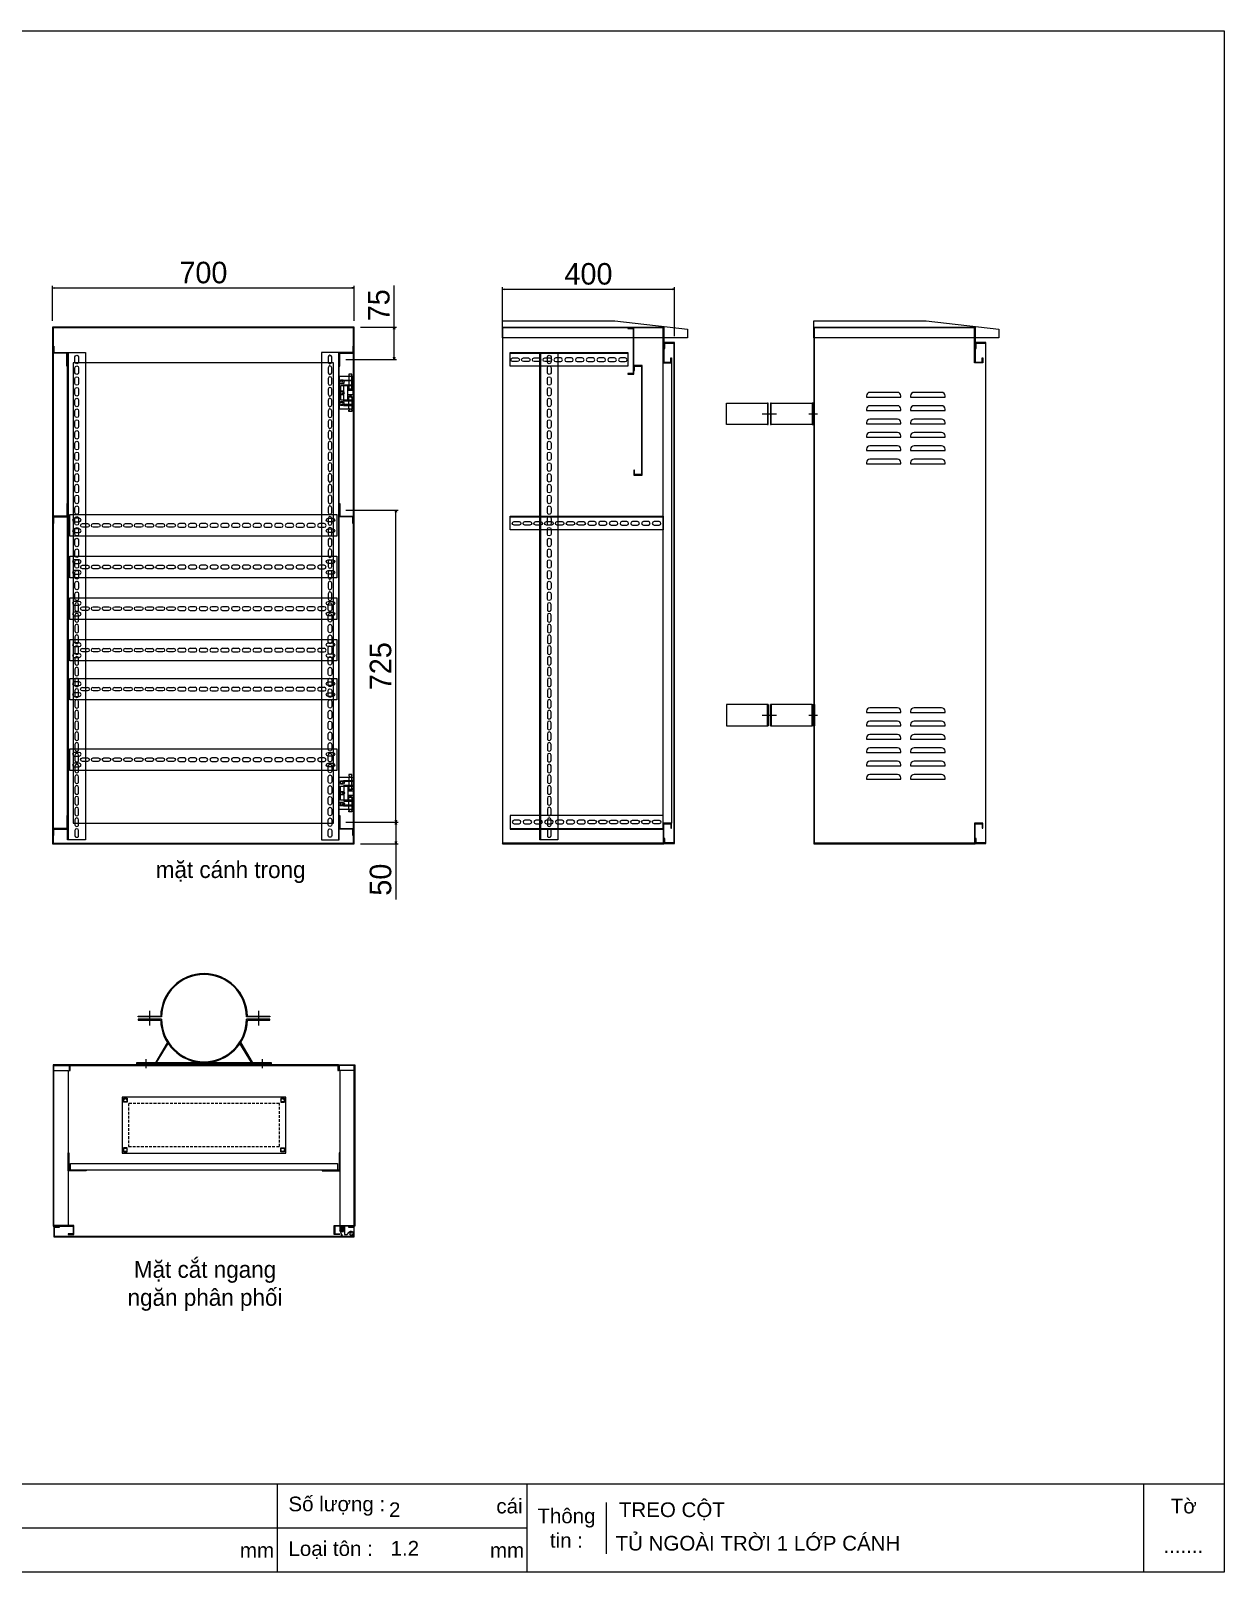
# Model space of a CAD drawing. Header units: millimetres. Extents: x 0 to 5063, y 0 to 3580.
# Drawn here: x 2292 to 5063, y 0 to 3580 of the extents above; entities that cross this region are included whole.
import ezdxf

# ---------------------------------------------------------------- set-up
doc = ezdxf.new("R2010")
doc.units = ezdxf.units.MM
doc.linetypes.add('HIDDEN', pattern=[9.525, 6.35, -3.175])
for name, color, linetype in [('CNC', 7, 'Continuous'), ('DIM', 253, 'Continuous'), ('FIRE PROTECTION', 1, 'Continuous')]:
    doc.layers.add(name, color=color, linetype=linetype)
doc.styles.add('Arial', font='arial.ttf')
doc.dimstyles.new('CNC', dxfattribs={"dimtxt": 50, "dimasz": 5, "dimexe": 5, "dimexo": 15, "dimgap": 10, "dimtad": 1, "dimdec": 0, "dimtxsty": 'Standard', "dimblk": 'OPEN30', "dimcen": 10, "dimclrd": 5, "dimclre": 5, "dimclrt": 3, "dimazin": 3, "dimtfac": 1, "dimtdec": 0, "dimtmove": 0, "dimatfit": 3, "dimldrblk": 'ARCHTICK', "dimlwd": 9, "dimlwe": 9})

# ---------------------------------------------------------------- blocks, each defined once
blk = doc.blocks.new('KHUNG CHUẨN')
at = {"color": 7}
for p, q in [((19889.2, -28535.2), (16919.2, -28535.2)), ((18599.2, -28535.2), (18599.2, -28655.2)), ((18939.2, -28535.2), (18939.2, -28655.2)), ((19779.2, -28535.2), (19779.2, -28655.2)), ((19047.6, -28560.2), (19047.6, -28630.2)), ((18939.2, -28595.2), (16919.2, -28595.2))]:
    blk.add_line(p, q, dxfattribs=at)
blk.add_lwpolyline([(16919.2, -26555.2), (19889.2, -26555.2), (19889.2, -28655.2), (16919.2, -28655.2)], close=True, dxfattribs=at)
at = {"color": 2, "char_height": 20, "style": 'Arial'}
for s, insert, width, attachment_point in [('  Số lượng :', (18599.2, -28565.2), 917.634, 4), ('cái', (18897.9, -28565.2), 63.517, 4), ('Tờ', (19834.2, -28565.2), 110, 5), ('Thông\\Ptin :', (18993.4, -28595.2), 108.311, 5), ('mm', (18548.6, -28625.2), 73.831, 4), ('  Loại tôn :', (18599.2, -28625.2), 917.634, 4), ('mm', (18889.2, -28625.2), 917.634, 4)]:
    blk.add_mtext(s, dxfattribs=dict(at, insert=insert, width=width, attachment_point=attachment_point))
at = {"color": 3, "style": 'Arial'}
for tag, p in [('#01', (17055.6, -28580.1)), ('#02', (17431.4, -28580.1)), ('#03', (18030.6, -28580.1)), ('#08', (18751.7, -28580.1)), ('#10', (19064.8, -28580.1)), ('#04', (17024.8, -28634.6)), ('#05', (17308.5, -28633)), ('#06', (17632.7, -28633.7)), ('#07', (18002, -28634.7)), ('#09', (18753.8, -28632.6)), ('#11', (19060.3, -28625.7)), ('#12', (19806.5, -28628.9))]:
    blk.add_attdef(tag, p, '', height=20, dxfattribs=at)
blk = doc.blocks.new('*D6')
at = {"color": 0, "linetype": 'ByBlock', "lineweight": -2}
for p, q in [((3387, 2979.6), (3392, 2981)), ((3392, 2978.3), (3387, 2979.6)), ((3387, 2979.6), (3392, 2979.6)), ((3782, 2981), (3787, 2979.6)), ((3787, 2979.6), (3782, 2978.3)), ((3787, 2979.6), (3782, 2979.6))]:
    blk.add_line(p, q, dxfattribs=at)
at = {"layer": 'Defpoints', "color": 0, "transparency": 16777216}
for p in [(3787, 2979.6), (3387, 2891.7), (3787, 2855.7)]:
    blk.add_point(p, dxfattribs=at)
at = {"layer": 'DIM', "color": 5, "lineweight": 9, "transparency": 16777216}
for p, q in [((3387, 2906.7), (3387, 2984.6)), ((3392, 2979.6), (3782, 2979.6)), ((3787, 2870.7), (3787, 2984.6))]:
    blk.add_line(p, q, dxfattribs=at)
at = {"layer": 'DIM', "color": 3, "transparency": 16777216, "insert": (3587, 3015.2), "char_height": 50, "attachment_point": 5}
blk.add_mtext('400', dxfattribs=at)
blk = doc.blocks.new('_ArchTick')
at = {"color": 0, "const_width": 0.15}
blk.add_lwpolyline([(-0.5, -0.5), (0.5, 0.5)], dxfattribs=at)
blk = doc.blocks.new('_Open30')
at = {"color": 0, "linetype": 'ByBlock', "lineweight": -2}
for p, q in [((-1, 0.27), (0, 0)), ((0, 0), (-1, -0.27)), ((0, 0), (-1, 0))]:
    blk.add_line(p, q, dxfattribs=at)
blk = doc.blocks.new('*D8')
at = {"color": 0, "linetype": 'ByBlock', "lineweight": -2}
for p, q in [((2342.8, 2982.7), (2347.8, 2984)), ((2347.8, 2981.4), (2342.8, 2982.7)), ((2342.8, 2982.7), (2347.8, 2982.7)), ((3037.8, 2984), (3042.8, 2982.7)), ((3042.8, 2982.7), (3037.8, 2981.4)), ((3042.8, 2982.7), (3037.8, 2982.7))]:
    blk.add_line(p, q, dxfattribs=at)
at = {"layer": 'Defpoints', "color": 0, "transparency": 16777216}
for p in [(3042.8, 2982.7), (2342.8, 2891.7), (3042.8, 2891.7)]:
    blk.add_point(p, dxfattribs=at)
at = {"layer": 'DIM', "color": 5, "lineweight": 9, "transparency": 16777216}
for p, q in [((2342.8, 2906.7), (2342.8, 2987.7)), ((2347.8, 2982.7), (3037.8, 2982.7)), ((3042.8, 2906.7), (3042.8, 2987.7))]:
    blk.add_line(p, q, dxfattribs=at)
at = {"layer": 'DIM', "color": 3, "transparency": 16777216, "insert": (2692.8, 3018.2), "char_height": 50, "attachment_point": 5}
blk.add_mtext('700', dxfattribs=at)
blk = doc.blocks.new('HL011-1-3')
at = {"color": 1}
for p, q in [((29.5, 81), (22.5, 81)), ((22.5, 81), (22.5, 78)), ((23.5, 78), (22.5, 78)), ((22.5, 75), (22.5, 49)), ((23.5, 75), (22.5, 75)), ((23.5, 75), (23.5, 78)), ((29.5, 78), (28.5, 78)), ((28.5, 75), (28.5, 78)), ((28.5, 75), (29.5, 75)), ((29.5, 78), (29.5, 81)), ((29.5, 49), (29.5, 75)), ((11, 56), (11, 19)), ((11, 56), (32, 56)), ((20, 54), (20, 21)), ((20, 47), (32, 47)), ((32, 42.5), (20, 42.5)), ((22.5, 49), (24, 44)), ((24, 44), (28, 44)), ((29.5, 49), (28, 44)), ((11, 19), (32, 19)), ((32, 32.5), (20, 32.5)), ((20, 28), (32, 28)), ((22.5, 26), (24, 31)), ((22.5, 0), (22.5, 26)), ((23.5, 0), (22.5, 0)), ((23.5, 0), (23.5, -3)), ((24, 31), (28, 31)), ((29.5, 26), (28, 31)), ((28.5, 0), (28.5, -3)), ((28.5, 0), (29.5, 0)), ((29.5, 26), (29.5, 0)), ((22.5, -6), (22.5, -3)), ((23.5, -3), (22.5, -3)), ((29.5, -6), (22.5, -6)), ((29.5, -3), (28.5, -3)), ((29.5, -3), (29.5, -6))]:
    blk.add_line(p, q, dxfattribs=at)
for points in [[(32, 19), (32, 0), (0, 0), (0, 75), (32, 75), (32, 56)], [(32, 28), (32, 21), (3, 21), (3, 54), (32, 54), (32, 47)], [(32, 42.5), (32, 32.5)]]:
    blk.add_lwpolyline(points, dxfattribs=at)
for points in [[(10, 67), (32, 67), (32, 65), (10, 65)], [(10, 8), (32, 8), (32, 10), (10, 10)]]:
    blk.add_lwpolyline(points, close=True, dxfattribs=at)
for centre in [(5.5, 62.5), (5.5, 37.5), (5.5, 12.5)]:
    blk.add_circle(centre, 3, dxfattribs=at)
blk = doc.blocks.new('om cot')
at = {"color": 2}
for p, q in [((98294.5, 36969.7), (98327.5, 36969.7)), ((98403, 36969.7), (98423, 36969.7))]:
    blk.add_line(p, q, dxfattribs=at)
at = {"color": 5}
for points in [[(98308.5, 36994.7), (98211.5, 36994.7), (98211.5, 36944.7), (98308.5, 36944.7)], [(98313.5, 36944.7), (98410.5, 36944.7), (98410.5, 36994.7), (98313.5, 36994.7)]]:
    blk.add_lwpolyline(points, dxfattribs=at)
for points in [[(98306.5, 36994.7), (98308.5, 36994.7), (98308.5, 36944.7), (98306.5, 36944.7)], [(98313.5, 36994.7), (98315.5, 36994.7), (98315.5, 36944.7), (98313.5, 36944.7)], [(98410.5, 36994.7), (98412.5, 36994.7), (98412.5, 36944.7), (98410.5, 36944.7)], [(98413.5, 36994.7), (98415.5, 36994.7), (98415.5, 36944.7), (98413.5, 36944.7)]]:
    blk.add_lwpolyline(points, close=True, dxfattribs=at)
blk = doc.blocks.new('ovan8.5x20')
at = {"layer": 'CNC', "color": 2, "lineweight": -3}
for p, q in [((5.7, 4.2), (-5.8, 4.2)), ((-5.8, -4.2), (5.7, -4.2))]:
    blk.add_line(p, q, dxfattribs=at)
for centre, start, end in [((-5.8, 0), 90, 270), ((5.7, 0), 270, 90)]:
    blk.add_arc(centre, 4.25, start, end, dxfattribs=at)
blk = doc.blocks.new('HL011-1-4')
h = blk.add_hatch()
h.set_pattern_fill('ANSI31', color=2, scale=0.5, style=0)
h.paths.add_polyline_path([(2.5, 0), (8.5, 0), (8.5, 12), (2.5, 12)])
at = {"color": 1}
for p, q in [((7, 23.5), (0, 10)), ((0, 0), (0, 10)), ((11, 0), (0, 0)), ((7, 23.5), (26, 23.5)), ((11, 0), (11, 19.5)), ((11, 19.5), (17, 19.5)), ((17, 19.5), (21.2, 13.9))]:
    blk.add_line(p, q, dxfattribs=at)
at = {"color": 2}
blk.add_lwpolyline([(2.5, 0), (2.5, 12), (8.5, 12), (8.5, 0)], dxfattribs=at)
at = {"color": 1}
blk.add_lwpolyline([(5.7, 21), (3, 21), (3, 23.5), (7, 23.5)], dxfattribs=at)
blk.add_circle((26, 17.5), 3.5, dxfattribs=at)
blk.add_arc((26, 17.5), 6, 216.8699, 90, dxfattribs=at)
blk = doc.blocks.new('*D9')
at = {"color": 0, "linetype": 'ByBlock', "lineweight": -2}
for p, q in [((3134.5, 2886.7), (3135.9, 2891.7)), ((3135.9, 2891.7), (3137.2, 2886.7)), ((3135.9, 2891.7), (3135.9, 2886.7)), ((3135.9, 2816.7), (3134.5, 2821.7)), ((3137.2, 2821.7), (3135.9, 2816.7)), ((3135.9, 2816.7), (3135.9, 2821.7))]:
    blk.add_line(p, q, dxfattribs=at)
at = {"layer": 'Defpoints', "color": 0, "transparency": 16777216}
for p in [(3042.8, 2891.7), (3008.3, 2816.7), (3135.9, 2816.7)]:
    blk.add_point(p, dxfattribs=at)
at = {"layer": 'DIM', "color": 5, "lineweight": 9, "transparency": 16777216}
for p, q in [((3135.9, 2891.7), (3135.9, 2988.3)), ((3057.8, 2891.7), (3140.9, 2891.7)), ((3135.9, 2821.7), (3135.9, 2886.7)), ((3023.3, 2816.7), (3140.9, 2816.7))]:
    blk.add_line(p, q, dxfattribs=at)
at = {"layer": 'DIM', "color": 3, "transparency": 16777216, "insert": (3100.4, 2942.5), "char_height": 50, "attachment_point": 5, "rotation": 90}
blk.add_mtext('75', dxfattribs=at)
blk = doc.blocks.new('*D10')
at = {"color": 0, "linetype": 'ByBlock', "lineweight": -2}
for p, q in [((3138.6, 1736.7), (3140, 1741.7)), ((3140, 1741.7), (3141.3, 1736.7)), ((3140, 1741.7), (3140, 1736.7)), ((3140, 1691.7), (3138.6, 1696.7)), ((3141.3, 1696.7), (3140, 1691.7)), ((3140, 1691.7), (3140, 1696.7))]:
    blk.add_line(p, q, dxfattribs=at)
at = {"layer": 'Defpoints', "color": 0, "transparency": 16777216}
for p in [(3008.3, 1741.7), (3140, 1741.7), (3042.8, 1691.7)]:
    blk.add_point(p, dxfattribs=at)
at = {"layer": 'DIM', "color": 5, "lineweight": 9, "transparency": 16777216}
for p, q in [((3023.3, 1741.7), (3145, 1741.7)), ((3140, 1736.7), (3140, 1696.7)), ((3057.8, 1691.7), (3145, 1691.7)), ((3140, 1691.7), (3140, 1562.7))]:
    blk.add_line(p, q, dxfattribs=at)
at = {"layer": 'DIM', "color": 3, "transparency": 16777216, "insert": (3104.4, 1608.4), "char_height": 50, "attachment_point": 5, "rotation": 90}
blk.add_mtext('50', dxfattribs=at)
blk = doc.blocks.new('z3')
at = {"color": 44}
for p, q in [((167285.3, -1616.7), (167905.3, -1616.7)), ((167285.3, -1666.7), (167285.3, -1616.7)), ((167905.3, -1616.7), (167905.3, -1666.7)), ((167905.3, -1666.7), (167285.3, -1666.7))]:
    blk.add_line(p, q, dxfattribs=at)
at = {"color": 44, "rotation": 180}
blk.add_blockref('ovan8.5x20', (167301.3, -1629.2), dxfattribs=at)
at = {"layer": 'CNC', "lineweight": -3, "xscale": -1, "rotation": 180}
for p in [(167320.3, -1641.7), (167345.3, -1641.7), (167370.3, -1641.7), (167395.3, -1641.7), (167420.3, -1641.7), (167445.3, -1641.7), (167470.3, -1641.7), (167495.3, -1641.7), (167520.3, -1641.7), (167890.5, -1629.2), (167890.5, -1654.2)]:
    blk.add_blockref('ovan8.5x20', p, dxfattribs=at)
at = {"layer": 'CNC', "lineweight": -3, "rotation": 180}
for p in [(167545.3, -1641.7), (167570.3, -1641.7), (167595.3, -1641.7), (167620.3, -1641.7), (167645.3, -1641.7), (167670.3, -1641.7), (167695.3, -1641.7), (167720.3, -1641.7), (167745.3, -1641.7), (167770.3, -1641.7), (167795.3, -1641.7), (167820.3, -1641.7), (167845.3, -1641.7), (167870.3, -1641.7), (167301.3, -1654.2)]:
    blk.add_blockref('ovan8.5x20', p, dxfattribs=at)
blk = doc.blocks.new('2565')
at = {"color": 5}
for p, q in [((168377, -2431.2), (168377, -2429.1)), ((168377, -2429.1), (168428.9, -2429.1)), ((168431, -2431.2), (168377, -2431.2)), ((168682.1, -2431.2), (168628.1, -2431.2)), ((168630.2, -2429.1), (168682.1, -2429.1)), ((168682.1, -2429.1), (168682.1, -2431.2)), ((168377, -2436.4), (168377, -2438.4)), ((168431, -2436.4), (168377, -2436.4)), ((168377, -2438.4), (168428.9, -2438.4)), ((168682.1, -2436.4), (168628.1, -2436.4)), ((168630.2, -2438.4), (168682.1, -2438.4)), ((168682.1, -2438.4), (168682.1, -2436.4)), ((168444.3, -2491.4), (168417.6, -2535.9)), ((168419.4, -2537), (168446.1, -2492.5)), ((168446.1, -2492.5), (168444.3, -2491.4)), ((168613.1, -2492.5), (168614.9, -2491.4)), ((168639.8, -2537), (168613.1, -2492.5)), ((168614.9, -2491.4), (168641.5, -2535.9)), ((168373.9, -2537), (168685.2, -2537)), ((168373.9, -2539.1), (168373.9, -2537)), ((168685.2, -2539.1), (168373.9, -2539.1)), ((168373.9, -2540.1), (168685.2, -2540.1)), ((168373.9, -2542.2), (168373.9, -2540.1)), ((168417.6, -2535.9), (168419.4, -2537)), ((168641.5, -2535.9), (168639.8, -2537)), ((168685.2, -2537), (168685.2, -2539.1)), ((168685.2, -2540.1), (168685.2, -2542.2)), ((168685.2, -2542.2), (168373.9, -2542.2))]:
    blk.add_line(p, q, dxfattribs=at)
at = {"color": 2}
for p, q in [((168403, -2416.6), (168403, -2450.9)), ((168656.1, -2416.6), (168656.1, -2450.9)), ((168394.7, -2529.2), (168394.7, -2550)), ((168664.5, -2529.2), (168664.5, -2550))]:
    blk.add_line(p, q, dxfattribs=at)
at = {"color": 5}
for centre, radius, start, end in [((168529.6, -2431.2), 100.7, 1.1814, 178.8186), ((168529.6, -2431.2), 98.6, 0, 180), ((168529.6, -2436.4), 100.7, 181.1814, 358.8186), ((168529.6, -2436.4), 98.6, 180, 0)]:
    blk.add_arc(centre, radius, start, end, dxfattribs=at)
blk = doc.blocks.new('265')
at = {"color": 44}
for p, q in [((169463.8, -11369.2), (169190.3, -11369.2)), ((169190.3, -11369.2), (169190.3, -11400.7)), ((169463.8, -11400.7), (169463.8, -11369.2)), ((169190.3, -11399.2), (169463.8, -11399.2)), ((169190.3, -11400.7), (169463.8, -11400.7))]:
    blk.add_line(p, q, dxfattribs=at)
at = {"layer": 'CNC', "lineweight": -3}
for p in [(169202, -11384.2), (169227, -11384.2), (169252, -11384.2), (169277, -11384.2)]:
    blk.add_blockref('ovan8.5x20', p, dxfattribs=at)
at = {"layer": 'CNC', "lineweight": -3, "xscale": -1}
for p in [(169302, -11384.2), (169327, -11384.2), (169352, -11384.2), (169377, -11384.2), (169402, -11384.2), (169427, -11384.2), (169452, -11384.2)]:
    blk.add_blockref('ovan8.5x20', p, dxfattribs=at)
blk = doc.blocks.new('z4')
at = {"color": 44}
for p, q in [((169545.8, -12394.2), (169190.3, -12394.2)), ((169190.3, -12394.2), (169190.3, -12425.7)), ((169545.8, -12425.7), (169545.8, -12394.2)), ((169190.3, -12424.2), (169545.8, -12424.2)), ((169190.3, -12425.7), (169545.8, -12425.7))]:
    blk.add_line(p, q, dxfattribs=at)
at = {"layer": 'CNC', "lineweight": -3}
for p in [(169205.5, -12409.2), (169230.5, -12409.2), (169255.5, -12409.2), (169280.5, -12409.2), (169305.5, -12409.2), (169330.5, -12409.2), (169355.5, -12409.2)]:
    blk.add_blockref('ovan8.5x20', p, dxfattribs=at)
at = {"layer": 'CNC', "lineweight": -3, "xscale": -1}
for p in [(169380.5, -12409.2), (169405.5, -12409.2), (169430.5, -12409.2), (169455.5, -12409.2), (169480.5, -12409.2), (169505.5, -12409.2), (169530.5, -12409.2)]:
    blk.add_blockref('ovan8.5x20', p, dxfattribs=at)
blk = doc.blocks.new('*D11')
at = {"color": 0, "linetype": 'ByBlock', "lineweight": -2}
for p, q in [((3138.6, 2461.7), (3140, 2466.7)), ((3140, 2466.7), (3141.3, 2461.7)), ((3140, 2466.7), (3140, 2461.7)), ((3140, 1741.7), (3138.6, 1746.7)), ((3141.3, 1746.7), (3140, 1741.7)), ((3140, 1741.7), (3140, 1746.7))]:
    blk.add_line(p, q, dxfattribs=at)
at = {"layer": 'Defpoints', "color": 0, "transparency": 16777216}
for p in [(3008.3, 2466.7), (3140, 2466.7), (3008.3, 1741.7)]:
    blk.add_point(p, dxfattribs=at)
at = {"layer": 'DIM', "color": 5, "lineweight": 9, "transparency": 16777216}
for p, q in [((3023.3, 2466.7), (3145, 2466.7)), ((3140, 1746.7), (3140, 2461.7)), ((3023.3, 1741.7), (3145, 1741.7))]:
    blk.add_line(p, q, dxfattribs=at)
at = {"layer": 'DIM', "color": 3, "transparency": 16777216, "insert": (3104.4, 2104.2), "char_height": 50, "attachment_point": 5, "rotation": 90}
blk.add_mtext('725', dxfattribs=at)

msp = doc.modelspace()

# ---------------------------------------------------------------- linework, layer by layer
at = {"color": 44, "ltscale": 3}
for p, q in [((2378.8, 2832.5), (2378.8, 1701)), ((3006.8, 2832.5), (3006.8, 1701)), ((3475.8, 2832.5), (3475.8, 1701))]:
    msp.add_line(p, q, dxfattribs=at)
for points in [[(2342.8, 1691.7), (3042.8, 1691.7), (3042.8, 2891.7), (2342.8, 2891.7)], [(2344.3, 1693.2), (3041.3, 1693.2), (3041.3, 2890.2), (2344.3, 2890.2)], [(2390.8, 1739.7), (2994.8, 1739.7), (2994.8, 2808.7), (2390.8, 2808.7)], [(2504.3, 1103.5), (2504.3, 973.5), (2884.3, 973.5), (2884.3, 1103.5)]]:
    msp.add_lwpolyline(points, close=True)
at = {"color": 7}
for points in [[(3388.5, 1693.2), (3388.5, 1693.2), (3388.5, 2890.2), (3388.5, 2890.2), (3388.5, 2890.2), (3387, 2891.7), (3387, 1691.7), (3388.5, 1693.2)], [(3779.5, 2820.2), (3779.5, 2808.7), (3760.5, 2808.7), (3760.5, 2890.2), (3388.5, 2890.2), (3388.5, 2890.2), (3388.5, 2890.2), (3388.5, 2890.2), (3387, 2891.7), (3387, 2891.7), (3762, 2891.7), (3762, 2810.2), (3778, 2810.2), (3778, 2820.2)], [(4111.5, 1693.2), (4111.5, 1693.2), (4111.5, 2890.2), (4111.5, 2890.2), (4111.5, 2890.2), (4110, 2891.7), (4110, 1691.7), (4111.5, 1693.2)], [(4502.5, 2820.2), (4502.5, 2808.7), (4483.5, 2808.7), (4483.5, 2890.2), (4111.5, 2890.2), (4111.5, 2890.2), (4111.5, 2890.2), (4111.5, 2890.2), (4110, 2891.7), (4110, 2891.7), (4485, 2891.7), (4485, 2810.2), (4501, 2810.2), (4501, 2820.2)], [(3763, 1704.2), (3763, 1692.7), (3787, 1692.7), (3787, 2855.7), (3763, 2855.7), (3763, 2842.2), (3764.5, 2842.2), (3764.5, 2854.2), (3785.5, 2854.2), (3785.5, 1694.2), (3764.5, 1694.2), (3764.5, 1704.2)], [(4486, 1704.2), (4486, 1692.7), (4510, 1692.7), (4510, 2855.7), (4486, 2855.7), (4486, 2842.2), (4487.5, 2842.2), (4487.5, 2854.2), (4508.5, 2854.2), (4508.5, 1694.2), (4487.5, 1694.2), (4487.5, 1704.2)], [(3779.5, 1728.2), (3779.5, 1739.7), (3760.5, 1739.7), (3760.5, 1693.2), (3388.5, 1693.2), (3388.5, 1693.2), (3398.5, 1693.2), (3398.5, 1693.2), (3388.5, 1693.2), (3387, 1691.7), (3762, 1691.7), (3762, 1738.2), (3778, 1738.2), (3778, 1728.2)], [(4502.5, 1728.2), (4502.5, 1739.7), (4483.5, 1739.7), (4483.5, 1693.2), (4111.5, 1693.2), (4111.5, 1693.2), (4121.5, 1693.2), (4121.5, 1693.2), (4111.5, 1693.2), (4110, 1691.7), (4485, 1691.7), (4485, 1738.2), (4501, 1738.2), (4501, 1728.2)], [(2378.8, 784), (2392.3, 784), (2392.3, 805), (2345.8, 805), (2345.8, 1177), (2380.8, 1177), (2380.8, 1165), (2382.3, 1165), (2382.3, 1178.5), (2344.3, 1178.5), (2344.3, 803.5), (2390.8, 803.5), (2390.8, 785.5), (2378.8, 785.5)], [(2383.8, 1165), (2383.8, 1177), (3004.8, 1177), (3004.8, 1165), (3006.3, 1165), (3006.3, 1178.5), (2382.3, 1178.5), (2382.3, 1165)], [(3009.8, 784), (2996.3, 784), (2996.3, 805), (3042.8, 805), (3042.8, 1177), (3007.8, 1177), (3007.8, 1165), (3006.3, 1165), (3006.3, 1178.5), (3044.3, 1178.5), (3044.3, 803.5), (2997.8, 803.5), (2997.8, 785.5), (3009.8, 785.5)], [(2358.8, 802.5), (2345.3, 802.5), (2345.3, 778.5), (3043.3, 778.5), (3043.3, 802.5), (3029.8, 802.5), (3029.8, 801), (3041.8, 801), (3041.8, 780), (2346.8, 780), (2346.8, 801), (2358.8, 801)]]:
    msp.add_lwpolyline(points, close=True, dxfattribs=at)
at = {"color": 3}
msp.add_lwpolyline([(3678.5, 2888.7), (3690.5, 2888.7), (3690.5, 2783.7), (3678.5, 2783.7), (3678.5, 2782.2), (3692, 2782.2), (3692, 2890.2), (3678.5, 2890.2)], close=True, dxfattribs=at)
at = {"color": 8}
for points in [[(2375.8, 2801), (2375.8, 2831), (2344.3, 2831), (2344.3, 2847.5), (2345.8, 2847.5), (2345.8, 2832.5), (2377.3, 2832.5), (2377.3, 2801)], [(3009.8, 2801), (3009.8, 2831), (3041.3, 2831), (3041.3, 2847.5), (3039.8, 2847.5), (3039.8, 2832.5), (3008.3, 2832.5), (3008.3, 2801)], [(2375.8, 2482.5), (2375.8, 2452.5), (2344.3, 2452.5), (2344.3, 2436), (2345.8, 2436), (2345.8, 2451), (2377.3, 2451), (2377.3, 2482.5)], [(3009.8, 2482.5), (3009.8, 2452.5), (3041.3, 2452.5), (3041.3, 2436), (3039.8, 2436), (3039.8, 2451), (3008.3, 2451), (3008.3, 2482.5)], [(2375.8, 1757.5), (2375.8, 1727.5), (2344.3, 1727.5), (2344.3, 1711), (2345.8, 1711), (2345.8, 1726), (2377.3, 1726), (2377.3, 1757.5)], [(3009.8, 1757.5), (3009.8, 1727.5), (3041.3, 1727.5), (3041.3, 1711), (3039.8, 1711), (3039.8, 1726), (3008.3, 1726), (3008.3, 1757.5)]]:
    msp.add_lwpolyline(points, close=True, dxfattribs=at)
at = {"color": 44, "ltscale": 3}
for points in [[(2377.3, 2832.5), (2418.8, 2832.5), (2418.8, 1701), (2377.3, 1701)], [(3008.3, 2832.5), (2966.8, 2832.5), (2966.8, 1701), (3008.3, 1701)], [(3474.3, 2832.5), (3515.8, 2832.5), (3515.8, 1701), (3474.3, 1701)]]:
    msp.add_lwpolyline(points, close=True, dxfattribs=at)
at = {"color": 6}
msp.add_lwpolyline([(3693.8, 2791.2), (3693.8, 2801.2), (3709.8, 2801.2), (3709.8, 2549.2), (3693.8, 2549.2), (3693.8, 2559.2), (3692.3, 2559.2), (3692.3, 2547.7), (3711.3, 2547.7), (3711.3, 2802.7), (3692.3, 2802.7), (3692.3, 2791.2)], close=True, dxfattribs=at)
at = {"ltscale": 3}
msp.add_lwpolyline([(3760.5, 2808.7), (3779.5, 2808.7), (3779.5, 1739.7), (3760.5, 1739.7)], close=True, dxfattribs=at)
at = {"color": 2}
for points in [[(3011.3, 2768.2, 1), (3011.3, 2760.2), (3016.3, 2760.2, 1), (3016.3, 2768.2)], [(3011.3, 2743.2, 1), (3011.3, 2735.2), (3016.3, 2735.2, 1), (3016.3, 2743.2)], [(4304.5, 2740.2), (4240.5, 2740.2, 0.414214), (4232.5, 2732.2), (4232.5, 2729.2), (4312.5, 2729.2), (4312.5, 2732.2, 0.414214)], [(4407, 2740.2), (4343, 2740.2, 0.414214), (4335, 2732.2), (4335, 2729.2), (4415, 2729.2), (4415, 2732.2, 0.414214)], [(3011.3, 2718.2, 1), (3011.3, 2710.2), (3016.3, 2710.2, 1), (3016.3, 2718.2)], [(4304.5, 2709.2), (4240.5, 2709.2, 0.414214), (4232.5, 2701.2), (4232.5, 2698.2), (4312.5, 2698.2), (4312.5, 2701.2, 0.414214)], [(4407, 2709.2), (4343, 2709.2, 0.414214), (4335, 2701.2), (4335, 2698.2), (4415, 2698.2), (4415, 2701.2, 0.414214)], [(4304.5, 2678.2), (4240.5, 2678.2, 0.414214), (4232.5, 2670.2), (4232.5, 2667.2), (4312.5, 2667.2), (4312.5, 2670.2, 0.414214)], [(4407, 2678.2), (4343, 2678.2, 0.414214), (4335, 2670.2), (4335, 2667.2), (4415, 2667.2), (4415, 2670.2, 0.414214)], [(4304.5, 2647.2), (4240.5, 2647.2, 0.414214), (4232.5, 2639.2), (4232.5, 2636.2), (4312.5, 2636.2), (4312.5, 2639.2, 0.414214)], [(4304.5, 2616.2), (4240.5, 2616.2, 0.414214), (4232.5, 2608.2), (4232.5, 2605.2), (4312.5, 2605.2), (4312.5, 2608.2, 0.414214)], [(4407, 2647.2), (4343, 2647.2, 0.414214), (4335, 2639.2), (4335, 2636.2), (4415, 2636.2), (4415, 2639.2, 0.414214)], [(4407, 2616.2), (4343, 2616.2, 0.414214), (4335, 2608.2), (4335, 2605.2), (4415, 2605.2), (4415, 2608.2, 0.414214)], [(4304.5, 2585.2), (4240.5, 2585.2, 0.414214), (4232.5, 2577.2), (4232.5, 2574.2), (4312.5, 2574.2), (4312.5, 2577.2, 0.414214)], [(4407, 2585.2), (4343, 2585.2, 0.414214), (4335, 2577.2), (4335, 2574.2), (4415, 2574.2), (4415, 2577.2, 0.414214)], [(4304.5, 2007.7), (4240.5, 2007.7, 0.414214), (4232.5, 1999.7), (4232.5, 1996.7), (4312.5, 1996.7), (4312.5, 1999.7, 0.414214)], [(4407, 2007.7), (4343, 2007.7, 0.414214), (4335, 1999.7), (4335, 1996.7), (4415, 1996.7), (4415, 1999.7, 0.414214)], [(4304.5, 1976.7), (4240.5, 1976.7, 0.414214), (4232.5, 1968.7), (4232.5, 1965.7), (4312.5, 1965.7), (4312.5, 1968.7, 0.414214)], [(4407, 1976.7), (4343, 1976.7, 0.414214), (4335, 1968.7), (4335, 1965.7), (4415, 1965.7), (4415, 1968.7, 0.414214)], [(4304.5, 1945.7), (4240.5, 1945.7, 0.414214), (4232.5, 1937.7), (4232.5, 1934.7), (4312.5, 1934.7), (4312.5, 1937.7, 0.414214)], [(4407, 1945.7), (4343, 1945.7, 0.414214), (4335, 1937.7), (4335, 1934.7), (4415, 1934.7), (4415, 1937.7, 0.414214)], [(4304.5, 1914.7), (4240.5, 1914.7, 0.414214), (4232.5, 1906.7), (4232.5, 1903.7), (4312.5, 1903.7), (4312.5, 1906.7, 0.414214)], [(4407, 1914.7), (4343, 1914.7, 0.414214), (4335, 1906.7), (4335, 1903.7), (4415, 1903.7), (4415, 1906.7, 0.414214)], [(4304.5, 1883.7), (4240.5, 1883.7, 0.414214), (4232.5, 1875.7), (4232.5, 1872.7), (4312.5, 1872.7), (4312.5, 1875.7, 0.414214)], [(4407, 1883.7), (4343, 1883.7, 0.414214), (4335, 1875.7), (4335, 1872.7), (4415, 1872.7), (4415, 1875.7, 0.414214)], [(3011.3, 1830.2, -1), (3011.3, 1838.2), (3016.3, 1838.2, -1), (3016.3, 1830.2)], [(4304.5, 1852.7), (4240.5, 1852.7, 0.414214), (4232.5, 1844.7), (4232.5, 1841.7), (4312.5, 1841.7), (4312.5, 1844.7, 0.414214)], [(4407, 1852.7), (4343, 1852.7, 0.414214), (4335, 1844.7), (4335, 1841.7), (4415, 1841.7), (4415, 1844.7, 0.414214)], [(3011.3, 1805.2, -1), (3011.3, 1813.2), (3016.3, 1813.2, -1), (3016.3, 1805.2)], [(3011.3, 1780.2, -1), (3011.3, 1788.2), (3016.3, 1788.2, -1), (3016.3, 1780.2)]]:
    msp.add_lwpolyline(points, format="xyb", close=True, dxfattribs=at)
at = {"color": 44}
for points in [[(2345.8, 1165), (2378.8, 1165), (2378.8, 805), (2345.8, 805)], [(3042.8, 1165), (3009.8, 1165), (3009.8, 805), (3042.8, 805)], [(2420.3, 932.5), (2378.8, 932.5), (2378.8, 974), (2380.3, 974), (2380.3, 934), (2420.3, 934)], [(2968.3, 932.5), (3009.8, 932.5), (3009.8, 974), (3008.3, 974), (3008.3, 934), (2968.3, 934)], [(2384.3, 949), (3004.3, 949), (3004.3, 934), (2384.3, 934)]]:
    msp.add_lwpolyline(points, close=True, dxfattribs=at)
at = {"color": 2}
for points in [[(2516.2, 1091.6), (2507.2, 1091.6), (2507.2, 1100.6), (2516.2, 1100.6)], [(2872.4, 1091.6), (2881.4, 1091.6), (2881.4, 1100.6), (2872.4, 1100.6)], [(2516.2, 985.4), (2507.2, 985.4), (2507.2, 976.4), (2516.2, 976.4)], [(2872.4, 985.4), (2881.4, 985.4), (2881.4, 976.4), (2872.4, 976.4)]]:
    msp.add_lwpolyline(points, close=True, dxfattribs=at)
at = {"color": 2, "linetype": 'HIDDEN'}
msp.add_lwpolyline([(2519.3, 1088.5), (2519.3, 988.5), (2869.3, 988.5), (2869.3, 1088.5)], close=True, dxfattribs=at)
at = {"color": 7}
for centre in [(2511.7, 1096.1), (2876.9, 1096.1), (2511.7, 980.9), (2876.9, 980.9)]:
    msp.add_circle(centre, 4, dxfattribs=at)
at = {"layer": 'FIRE PROTECTION', "linetype": 'Continuous'}
for points in [[(3817, 2866.7), (3387, 2866.7), (3387, 2906.7), (3648.2, 2906.7), (3817, 2886.7)], [(4540.1, 2866.7), (4110, 2866.7), (4110, 2906.7), (4371.3, 2906.7), (4540.1, 2886.7)]]:
    msp.add_lwpolyline(points, close=True, dxfattribs=at)

# ---------------------------------------------------------------- block references
at = {"color": 3}
ref = msp.add_blockref('KHUNG CHUẨN', (-28842.9, 48849.5), dxfattribs=dict(at, xscale=1.704737719082913, yscale=1.704737719082913, zscale=1.704737719082913))
ref.add_attrib('#08', '2', (3123.8, 128), dxfattribs={"color": 3, "height": 34.1, "style": 'Arial'})
ref.add_attrib('#09', '1.2', (3127.5, 38.5), dxfattribs={"color": 3, "height": 34.09, "style": 'Arial'})
ref.add_attrib('#10', 'TREO CỘT', (3657.6, 128), dxfattribs={"color": 3, "height": 34.09, "style": 'Arial'})
ref.add_attrib('#11', 'TỦ NGOÀI TRỜI 1 LỚP CÁNH', (3649.9, 50.2), dxfattribs={"color": 3, "height": 34.095, "style": 'Arial'})
ref.add_attrib('#12', '.......', (4921.9, 44.7), dxfattribs={"color": 3, "height": 34.09, "style": 'Arial'})
at = {"xscale": -1, "rotation": 180}
for name, p in [('265', (-165785.3, -8568.2)), ('z4', (-165785.3, -9973.2))]:
    msp.add_blockref(name, p, dxfattribs=at)
at = {"color": 7, "xscale": -1, "rotation": 180}
for name, p in [('HL011-1-3', (3008.3, 2776.7)), ('om cot', (-94304, 39660)), ('HL011-1-4', (3009.8, 803.5))]:
    msp.add_blockref(name, p, dxfattribs=at)
for name, p in [('z3', (-164902.5, 4072.9)), ('z3', (-164902.5, 3976.3)), ('z3', (-164902.5, 3879.7)), ('z3', (-164902.5, 3783.2)), ('z3', (-164902.5, 3692.6)), ('z3', (-164902.5, 3528.9)), ('z4', (-165785.3, 14151.6)), ('2565', (-165835.3, 3720.7))]:
    msp.add_blockref(name, p)
at = {"color": 7}
for name, p in [('om cot', (-94304, -34979.3)), ('HL011-1-3', (3008.3, 1771.7))]:
    msp.add_blockref(name, p, dxfattribs=at)
at = {"layer": 'CNC', "lineweight": -3, "xscale": -1, "rotation": 270}
for p in [(2398.8, 2816.7), (2398.8, 2791.7), (3495.8, 2816.7), (3495.8, 2791.7), (2398.8, 2766.7), (3495.8, 2766.7), (2398.8, 2741.7), (2398.8, 2716.7), (3495.8, 2741.7), (3495.8, 2716.7), (2398.8, 2691.7), (3495.8, 2691.7), (2398.8, 2666.7), (2398.8, 2641.7), (3495.8, 2666.7), (3495.8, 2641.7), (2398.8, 2616.7), (3495.8, 2616.7), (2398.8, 2591.7), (3495.8, 2591.7), (2398.8, 2566.7), (2398.8, 2541.7), (3495.8, 2566.7), (3495.8, 2541.7), (2398.8, 2516.7), (3495.8, 2516.7), (2398.8, 2491.7), (2398.8, 2466.7), (3495.8, 2491.7), (3495.8, 2466.7), (2398.8, 2441.7), (3495.8, 2441.7), (2398.8, 2416.7), (2398.8, 2391.7), (3495.8, 2416.7), (3495.8, 2391.7), (2398.8, 2366.7), (3495.8, 2366.7), (2398.8, 2341.7), (3495.8, 2341.7), (2398.8, 2316.7), (2398.8, 2291.7), (3495.8, 2316.7), (3495.8, 2291.7), (2398.8, 2266.7), (3495.8, 2266.7)]:
    msp.add_blockref('ovan8.5x20', p, dxfattribs=at)
at = {"layer": 'CNC', "lineweight": -3}
for p, rotation in [((2986.8, 2816.7), 90), ((2986.8, 2791.7), 90), ((2986.8, 2766.7), 90), ((2986.8, 2741.7), 90), ((2986.8, 2716.7), 90), ((2986.8, 2691.7), 90), ((2986.8, 2666.7), 90), ((2986.8, 2641.7), 90), ((2986.8, 2616.7), 90), ((2986.8, 2591.7), 90), ((2986.8, 2566.7), 90), ((2986.8, 2541.7), 90), ((2986.8, 2516.7), 90), ((2986.8, 2491.7), 90), ((2986.8, 2466.7), 90), ((2986.8, 2441.7), 90), ((2986.8, 2416.7), 90), ((2986.8, 2391.7), 90), ((2986.8, 2366.7), 90), ((2986.8, 2341.7), 90), ((2986.8, 2316.7), 90), ((2986.8, 2291.7), 90), ((2986.8, 2266.7), 90), ((2398.8, 2241.7), 270), ((2398.8, 2216.7), 270), ((3495.8, 2241.7), 270), ((3495.8, 2216.7), 270), ((2398.8, 2191.7), 270), ((3495.8, 2191.7), 270), ((2398.8, 2166.7), 270), ((2398.8, 2141.7), 270), ((3495.8, 2166.7), 270), ((3495.8, 2141.7), 270), ((2398.8, 2116.7), 270), ((3495.8, 2116.7), 270), ((2398.8, 2091.7), 270), ((2398.8, 2066.7), 270), ((3495.8, 2091.7), 270), ((3495.8, 2066.7), 270), ((2398.8, 2041.7), 270), ((3495.8, 2041.7), 270), ((2398.8, 2016.7), 270), ((3495.8, 2016.7), 270), ((2398.8, 1991.7), 270), ((2398.8, 1966.7), 270), ((3495.8, 1991.7), 270), ((3495.8, 1966.7), 270), ((2398.8, 1941.7), 270), ((3495.8, 1941.7), 270), ((2398.8, 1916.7), 270), ((2398.8, 1891.7), 270), ((3495.8, 1916.7), 270), ((3495.8, 1891.7), 270), ((2398.8, 1866.7), 270), ((3495.8, 1866.7), 270), ((2398.8, 1841.7), 270), ((2398.8, 1816.7), 270), ((3495.8, 1841.7), 270), ((3495.8, 1816.7), 270), ((2398.8, 1791.7), 270), ((3495.8, 1791.7), 270), ((2398.8, 1766.7), 270), ((3495.8, 1766.7), 270), ((2398.8, 1741.7), 270), ((2398.8, 1716.7), 270), ((3495.8, 1741.7), 270), ((3495.8, 1716.7), 270)]:
    msp.add_blockref('ovan8.5x20', p, dxfattribs=dict(at, rotation=rotation))
at = {"layer": 'CNC', "lineweight": -3, "extrusion": (0, 0, -1), "zscale": -1, "rotation": 270}
for p in [(-2986.8, 2241.7), (-2986.8, 2216.7), (-2986.8, 2191.7), (-2986.8, 2166.7), (-2986.8, 2141.7), (-2986.8, 2116.7), (-2986.8, 2091.7), (-2986.8, 2066.7), (-2986.8, 2041.7), (-2986.8, 2016.7), (-2986.8, 1991.7), (-2986.8, 1966.7), (-2986.8, 1941.7), (-2986.8, 1916.7), (-2986.8, 1891.7), (-2986.8, 1866.7), (-2986.8, 1841.7), (-2986.8, 1816.7), (-2986.8, 1791.7), (-2986.8, 1766.7), (-2986.8, 1741.7), (-2986.8, 1716.7)]:
    msp.add_blockref('ovan8.5x20', p, dxfattribs=at)

# ---------------------------------------------------------------- texts
at = {"color": 2, "char_height": 39, "width": 875, "attachment_point": 5}
for s, insert in [('mặt cánh trong', (2756.1, 1625.9)), ('Mặt cắt ngang \\Pngăn phân phối', (2696.6, 664.8))]:
    msp.add_mtext(s, dxfattribs=dict(at, insert=insert))

# ---------------------------------------------------------------- dimensions: what is measured, and where the dimension line sits
at = {"layer": 'DIM'}
for base, p1, p2, picture, middle in [((3042.8, 2982.7), (2342.8, 2891.7), (3042.8, 2891.7), '*D8', (2692.8, 3018.2)), ((3787, 2979.6), (3387, 2891.7), (3787, 2855.7), '*D6', (3587, 3015.2))]:
    dim = msp.add_linear_dim(base=base, p1=p1, p2=p2, dimstyle='CNC', dxfattribs=at)
    dim.commit()
    dim.dimension.update_dxf_attribs({"geometry": picture, "text_midpoint": middle})
for base, p1, p2, picture, middle in [((3135.9, 2816.7), (3042.8, 2891.7), (3008.3, 2816.7), '*D9', (3135.9, 2942.5)), ((3140, 1741.7), (3042.8, 1691.7), (3008.3, 1741.7), '*D10', (3140, 1608.4))]:
    dim = msp.add_linear_dim(base=base, p1=p1, p2=p2, angle=90, dimstyle='CNC', dxfattribs=at)
    dim.commit()
    dim.dimension.update_dxf_attribs({"geometry": picture, "text_midpoint": middle, "dimtype": 160})
dim = msp.add_linear_dim(base=(3140, 2466.7), p1=(3008.3, 1741.7), p2=(3008.3, 2466.7), angle=90, dimstyle='CNC', dxfattribs=at)
dim.commit()
dim.dimension.update_dxf_attribs({"geometry": '*D11', "text_midpoint": (3104.4, 2104.2)})

doc.saveas('drawing.dxf')
